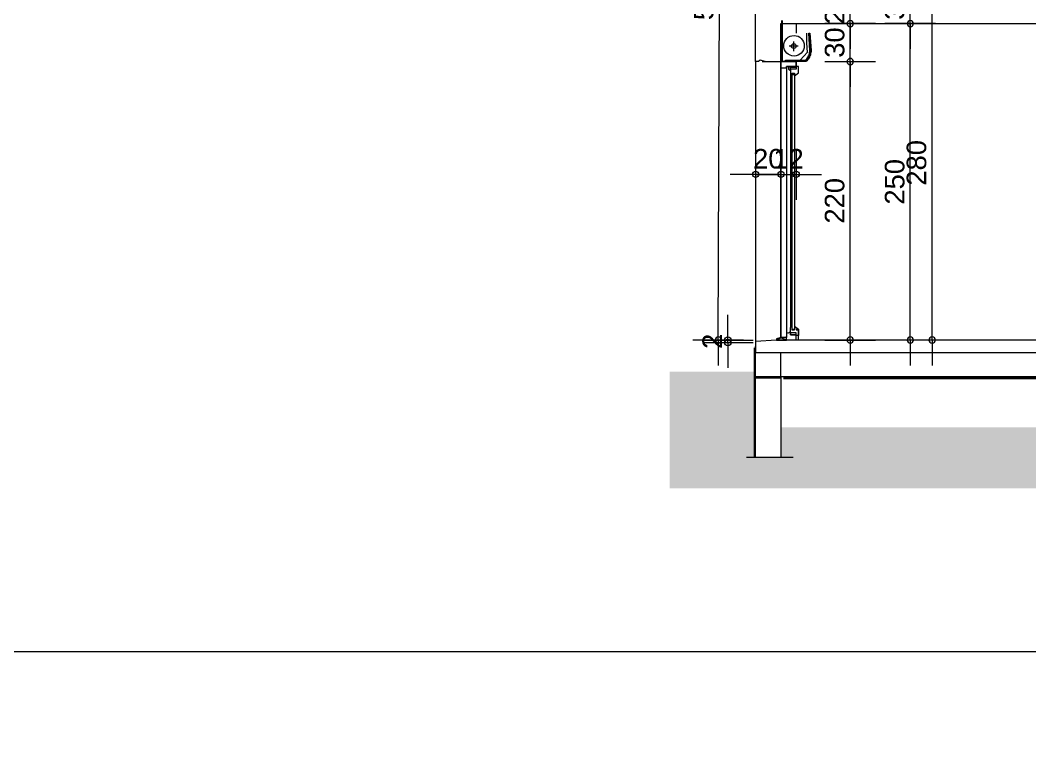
# Model space of a CAD drawing. Header units: metres. Extents: x 1.8 to 61.8, y -55.6 to -11.3.
# Drawn here: x 26.34 to 34.32, y -39.62 to -33.85 of the extents above; entities that cross this region are included whole.
import ezdxf
from ezdxf.enums import TextEntityAlignment as Align
from ezdxf.lldxf.tags import DXFTag

# ---------------------------------------------------------------- set-up
doc = ezdxf.new("R2010")
doc.units = ezdxf.units.M
doc.header["$MEASUREMENT"] = 0
doc.layers.add('Calque commun', color=7, linetype='Continuous')
doc.layers.add('Cotations', color=7, linetype='Continuous')
doc.styles.add('Arial11', font='arial.ttf', dxfattribs={"height": 0.154626})
tags = doc.linetypes.add('HIDDEN', pattern=[0.375, 0.25, -0.125]).pattern_tags.tags
tags[6:7] = [DXFTag(74, 4), DXFTag(75, 0), DXFTag(340, '0'), DXFTag(46, 1.0), DXFTag(50, 0.0), DXFTag(44, 0.0), DXFTag(45, 0.0)]
tags[4:5] = [DXFTag(74, 4), DXFTag(75, 0), DXFTag(340, '0'), DXFTag(46, 1.0), DXFTag(50, 0.0), DXFTag(44, 0.0), DXFTag(45, 0.0)]
tags = doc.linetypes.add('HIDDENX2', pattern=[0.75, 0.5, -0.25]).pattern_tags.tags
tags[6:7] = [DXFTag(74, 4), DXFTag(75, 0), DXFTag(340, '0'), DXFTag(46, 1.0), DXFTag(50, 0.0), DXFTag(44, 0.0), DXFTag(45, 0.0)]
tags[4:5] = [DXFTag(74, 4), DXFTag(75, 0), DXFTag(340, '0'), DXFTag(46, 1.0), DXFTag(50, 0.0), DXFTag(44, 0.0), DXFTag(45, 0.0)]

# ---------------------------------------------------------------- blocks, each defined once
blk = doc.blocks.new('new115')
at = {"layer": 'Cotations', "color": 14, "linetype": 'Continuous', "lineweight": 9}
blk.add_arc((0, 0), 0.5, 0, 359.9994, dxfattribs=at)
blk = doc.blocks.new('new116')
at = {"layer": 'Cotations', "color": 14, "linetype": 'Continuous', "lineweight": 9}
blk.add_arc((0, 0), 0.5, 0, 359.9994, dxfattribs=at)
blk = doc.blocks.new('DimLine57534')
at = {"layer": 'Cotations', "color": 14, "linetype": 'Continuous', "lineweight": 9}
for p, q in [((32.8973, -34.1783), (32.8973, -33.9783)), ((32.6973, -34.1783), (33.0973, -34.1783)), ((32.8973, -36.3783), (32.8973, -34.1783)), ((32.6973, -36.3783), (33.0973, -36.3783)), ((32.8973, -36.3783), (32.8973, -36.5783))]:
    blk.add_line(p, q, dxfattribs=at)
at = {"layer": 'Cotations', "color": 14, "linetype": 'Continuous', "lineweight": 9, "xscale": 0.05000000074505806, "yscale": 0.05000000074505806, "zscale": 0.05000000074505806}
for name, p, rotation in [('new116', (32.8973, -34.1783), -90.00000000000001), ('new115', (32.8973, -36.3783), 90)]:
    blk.add_blockref(name, p, dxfattribs=dict(at, rotation=rotation))
at = {"layer": 'Cotations', "color": 7, "linetype": 'Continuous', "lineweight": 9, "style": 'Arial11'}
blk.add_text('220', height=0.15463, rotation=90, dxfattribs=at).set_placement((32.8973, -35.2783), align=Align.BOTTOM_CENTER)
blk = doc.blocks.new('new119')
at = {"layer": 'Cotations', "color": 14, "linetype": 'Continuous', "lineweight": 9}
blk.add_arc((0, 0), 0.5, 0, 359.9994, dxfattribs=at)
blk = doc.blocks.new('new120')
at = {"layer": 'Cotations', "color": 14, "linetype": 'Continuous', "lineweight": 9}
blk.add_arc((0, 0), 0.5, 0, 359.9994, dxfattribs=at)
blk = doc.blocks.new('DimLine57547')
at = {"layer": 'Cotations', "color": 14, "linetype": 'Continuous', "lineweight": 9}
for p, q in [((32.8973, -33.6483), (32.8973, -33.4483)), ((33.0973, -33.6483), (32.6973, -33.6483)), ((32.8973, -33.8783), (32.8973, -33.6483)), ((33.0973, -33.8783), (32.6973, -33.8783)), ((32.8973, -33.8783), (32.8973, -34.0783))]:
    blk.add_line(p, q, dxfattribs=at)
at = {"layer": 'Cotations', "color": 14, "linetype": 'Continuous', "lineweight": 9, "xscale": 0.05000000074505806, "yscale": 0.05000000074505806, "zscale": 0.05000000074505806}
for name, p, rotation in [('new120', (32.8973, -33.6483), -90.00000000000001), ('new119', (32.8973, -33.8783), 90)]:
    blk.add_blockref(name, p, dxfattribs=dict(at, rotation=rotation))
at = {"layer": 'Cotations', "color": 7, "linetype": 'Continuous', "lineweight": 9, "style": 'Arial11'}
blk.add_text('23', height=0.15463, rotation=90, dxfattribs=at).set_placement((32.8973, -33.7633), align=Align.BOTTOM_CENTER)
blk = doc.blocks.new('new125')
at = {"layer": 'Cotations', "color": 14, "linetype": 'Continuous', "lineweight": 9}
blk.add_arc((0, 0), 0.5, 0, 359.9994, dxfattribs=at)
blk = doc.blocks.new('new126')
at = {"layer": 'Cotations', "color": 14, "linetype": 'Continuous', "lineweight": 9}
blk.add_arc((0, 0), 0.5, 0, 359.9994, dxfattribs=at)
blk = doc.blocks.new('DimLine57565')
at = {"layer": 'Cotations', "color": 14, "linetype": 'Continuous', "lineweight": 9}
for p, q in [((33.3717, -33.5783), (33.3717, -33.3783)), ((33.5718, -33.5783), (33.1717, -33.5783)), ((33.3717, -33.8783), (33.3717, -33.5783)), ((33.5718, -33.8783), (33.1717, -33.8783)), ((33.3717, -33.8783), (33.3717, -34.0783))]:
    blk.add_line(p, q, dxfattribs=at)
at = {"layer": 'Cotations', "color": 14, "linetype": 'Continuous', "lineweight": 9, "xscale": 0.05000000074505806, "yscale": 0.05000000074505806, "zscale": 0.05000000074505806}
for name, p, rotation in [('new126', (33.3717, -33.5783), -90.00000000000001), ('new125', (33.3717, -33.8783), 90)]:
    blk.add_blockref(name, p, dxfattribs=dict(at, rotation=rotation))
at = {"layer": 'Cotations', "color": 7, "linetype": 'Continuous', "lineweight": 9, "style": 'Arial11'}
blk.add_text('30', height=0.15463, rotation=90, dxfattribs=at).set_placement((33.3717, -33.7283), align=Align.BOTTOM_CENTER)
blk = doc.blocks.new('new127')
at = {"layer": 'Cotations', "color": 14, "linetype": 'Continuous', "lineweight": 9}
blk.add_arc((0, 0), 0.5, 0, 359.9994, dxfattribs=at)
blk = doc.blocks.new('new128')
at = {"layer": 'Cotations', "color": 14, "linetype": 'Continuous', "lineweight": 9}
blk.add_arc((0, 0), 0.5, 0, 359.9994, dxfattribs=at)
blk = doc.blocks.new('DimLine57571')
at = {"layer": 'Cotations', "color": 14, "linetype": 'Continuous', "lineweight": 9}
for p, q in [((33.3717, -33.8783), (33.3717, -33.6783)), ((33.5718, -33.8783), (33.1717, -33.8783)), ((33.3717, -36.3783), (33.3717, -33.8783)), ((33.5718, -36.3783), (33.1717, -36.3783)), ((33.3717, -36.3783), (33.3717, -36.5783))]:
    blk.add_line(p, q, dxfattribs=at)
at = {"layer": 'Cotations', "color": 14, "linetype": 'Continuous', "lineweight": 9, "xscale": 0.05000000074505806, "yscale": 0.05000000074505806, "zscale": 0.05000000074505806}
for name, p, rotation in [('new128', (33.3717, -33.8783), -90.00000000000001), ('new127', (33.3717, -36.3783), 90)]:
    blk.add_blockref(name, p, dxfattribs=dict(at, rotation=rotation))
at = {"layer": 'Cotations', "color": 7, "linetype": 'Continuous', "lineweight": 9, "style": 'Arial11'}
blk.add_text('250', height=0.15463, rotation=90, dxfattribs=at).set_placement((33.3717, -35.1283), align=Align.BOTTOM_CENTER)
blk = doc.blocks.new('new129')
at = {"layer": 'Cotations', "color": 14, "linetype": 'Continuous', "lineweight": 9}
blk.add_arc((0, 0), 0.5, 0, 359.9994, dxfattribs=at)
blk = doc.blocks.new('new130')
at = {"layer": 'Cotations', "color": 14, "linetype": 'Continuous', "lineweight": 9}
blk.add_arc((0, 0), 0.5, 0, 359.9994, dxfattribs=at)
blk = doc.blocks.new('DimLine57577')
at = {"layer": 'Cotations', "color": 14, "linetype": 'Continuous', "lineweight": 9}
for p, q in [((32.3497, -34.8698), (32.3497, -35.2698)), ((32.4697, -34.8698), (32.4697, -35.2698)), ((32.3497, -35.0698), (32.1497, -35.0698)), ((32.3497, -35.0698), (32.4697, -35.0698)), ((32.4697, -35.0698), (32.6697, -35.0698))]:
    blk.add_line(p, q, dxfattribs=at)
at = {"layer": 'Cotations', "color": 14, "linetype": 'Continuous', "lineweight": 9, "extrusion": (0, 0, -1), "xscale": 0.05000000074505806, "yscale": 0.05000000074505806, "zscale": 0.05000000074505806, "rotation": 180}
blk.add_blockref('new129', (-32.3498, -35.0698), dxfattribs=at)
at = {"layer": 'Cotations', "color": 14, "linetype": 'Continuous', "lineweight": 9, "extrusion": (0, 0, -1), "xscale": 0.05000000074505806, "yscale": 0.05000000074505806, "zscale": 0.05000000074505806}
blk.add_blockref('new130', (-32.4697, -35.0698), dxfattribs=at)
at = {"layer": 'Cotations', "color": 7, "linetype": 'Continuous', "lineweight": 9, "style": 'Arial11'}
blk.add_text('12', height=0.15463, dxfattribs=at).set_placement((32.4097, -35.0697), align=Align.BOTTOM_CENTER)
blk = doc.blocks.new('new131')
at = {"layer": 'Cotations', "color": 14, "linetype": 'Continuous', "lineweight": 9}
blk.add_arc((0, 0), 0.5, 0, 359.9994, dxfattribs=at)
blk = doc.blocks.new('new132')
at = {"layer": 'Cotations', "color": 14, "linetype": 'Continuous', "lineweight": 9}
blk.add_arc((0, 0), 0.5, 0, 359.9994, dxfattribs=at)
blk = doc.blocks.new('DimLine57583')
at = {"layer": 'Cotations', "color": 14, "linetype": 'Continuous', "lineweight": 9}
for p, q in [((32.1497, -34.8698), (32.1497, -35.2698)), ((32.3497, -34.8698), (32.3497, -35.2698)), ((32.1497, -35.0698), (31.9497, -35.0698)), ((32.1497, -35.0698), (32.3497, -35.0698)), ((32.3497, -35.0698), (32.5497, -35.0698))]:
    blk.add_line(p, q, dxfattribs=at)
at = {"layer": 'Cotations', "color": 14, "linetype": 'Continuous', "lineweight": 9, "extrusion": (0, 0, -1), "xscale": 0.05000000074505806, "yscale": 0.05000000074505806, "zscale": 0.05000000074505806, "rotation": 180}
blk.add_blockref('new131', (-32.1498, -35.0698), dxfattribs=at)
at = {"layer": 'Cotations', "color": 14, "linetype": 'Continuous', "lineweight": 9, "extrusion": (0, 0, -1), "xscale": 0.05000000074505806, "yscale": 0.05000000074505806, "zscale": 0.05000000074505806}
blk.add_blockref('new132', (-32.3498, -35.0698), dxfattribs=at)
at = {"layer": 'Cotations', "color": 7, "linetype": 'Continuous', "lineweight": 9, "style": 'Arial11'}
blk.add_text('20', height=0.15463, dxfattribs=at).set_placement((32.2497, -35.0697), align=Align.BOTTOM_CENTER)
blk = doc.blocks.new('new141')
at = {"layer": 'Cotations', "color": 14, "linetype": 'Continuous', "lineweight": 9}
blk.add_arc((0, 0), 0.5, 0, 359.9994, dxfattribs=at)
blk = doc.blocks.new('new142')
at = {"layer": 'Cotations', "color": 14, "linetype": 'Continuous', "lineweight": 9}
blk.add_arc((0, 0), 0.5, 0, 359.9994, dxfattribs=at)
blk = doc.blocks.new('DimLine57688')
at = {"layer": 'Cotations', "color": 14, "linetype": 'Continuous', "lineweight": 9}
for p, q in [((32.8973, -33.8783), (32.8973, -33.6783)), ((32.6973, -33.8783), (33.0973, -33.8783)), ((32.8973, -34.1783), (32.8973, -33.8783)), ((32.6973, -34.1783), (33.0973, -34.1783)), ((32.8973, -34.1783), (32.8973, -34.3783))]:
    blk.add_line(p, q, dxfattribs=at)
at = {"layer": 'Cotations', "color": 14, "linetype": 'Continuous', "lineweight": 9, "xscale": 0.05000000074505806, "yscale": 0.05000000074505806, "zscale": 0.05000000074505806}
for name, p, rotation in [('new142', (32.8973, -33.8783), -90.00000000000001), ('new141', (32.8973, -34.1783), 90)]:
    blk.add_blockref(name, p, dxfattribs=dict(at, rotation=rotation))
at = {"layer": 'Cotations', "color": 7, "linetype": 'Continuous', "lineweight": 9, "style": 'Arial11'}
blk.add_text('30', height=0.15463, rotation=90, dxfattribs=at).set_placement((32.8973, -34.0283), align=Align.BOTTOM_CENTER)
blk = doc.blocks.new('new157')
at = {"layer": 'Cotations', "color": 14, "linetype": 'Continuous', "lineweight": 9}
blk.add_arc((0, 0), 0.5, 0, 359.9994, dxfattribs=at)
blk = doc.blocks.new('new158')
at = {"layer": 'Cotations', "color": 14, "linetype": 'Continuous', "lineweight": 9}
blk.add_arc((0, 0), 0.5, 0, 359.9994, dxfattribs=at)
blk = doc.blocks.new('DimLine57775')
at = {"layer": 'Cotations', "color": 14, "linetype": 'Continuous', "lineweight": 9}
for p, q in [((31.9302, -36.3783), (31.9302, -36.1783)), ((31.7302, -36.3783), (32.1302, -36.3783)), ((31.9302, -36.3983), (31.9302, -36.3783)), ((31.7302, -36.3983), (32.1302, -36.3983)), ((31.9302, -36.3983), (31.9302, -36.5983))]:
    blk.add_line(p, q, dxfattribs=at)
at = {"layer": 'Cotations', "color": 14, "linetype": 'Continuous', "lineweight": 9, "extrusion": (0, 0, -1), "xscale": 0.05000000074505806, "yscale": 0.05000000074505806, "zscale": 0.05000000074505806}
for name, p, rotation in [('new158', (-31.9302, -36.3783), -90.00000000000001), ('new157', (-31.9302, -36.3983), 90)]:
    blk.add_blockref(name, p, dxfattribs=dict(at, rotation=rotation))
at = {"layer": 'Cotations', "color": 7, "linetype": 'Continuous', "lineweight": 9, "style": 'Arial11'}
blk.add_text('2', height=0.1546, rotation=90, dxfattribs=at).set_placement((31.9302, -36.3883), align=Align.BOTTOM_CENTER)
blk = doc.blocks.new('new159')
at = {"layer": 'Cotations', "color": 14, "linetype": 'Continuous', "lineweight": 9}
blk.add_arc((0, 0), 0.5, 0, 359.9994, dxfattribs=at)
blk = doc.blocks.new('new160')
at = {"layer": 'Cotations', "color": 14, "linetype": 'Continuous', "lineweight": 9}
blk.add_arc((0, 0), 0.5, 0, 359.9994, dxfattribs=at)
blk = doc.blocks.new('DimLine57781')
at = {"layer": 'Cotations', "color": 14, "linetype": 'Continuous', "lineweight": 9}
for p, q in [((33.5442, -33.5783), (33.5442, -33.3783)), ((33.7442, -33.5783), (33.3442, -33.5783)), ((33.5442, -36.3783), (33.5442, -33.5783)), ((33.7442, -36.3783), (33.3442, -36.3783)), ((33.5442, -36.3783), (33.5442, -36.5783))]:
    blk.add_line(p, q, dxfattribs=at)
at = {"layer": 'Cotations', "color": 14, "linetype": 'Continuous', "lineweight": 9, "xscale": 0.05000000074505806, "yscale": 0.05000000074505806, "zscale": 0.05000000074505806}
for name, p, rotation in [('new160', (33.5442, -33.5783), -90.00000000000001), ('new159', (33.5442, -36.3783), 90)]:
    blk.add_blockref(name, p, dxfattribs=dict(at, rotation=rotation))
at = {"layer": 'Cotations', "color": 7, "linetype": 'Continuous', "lineweight": 9, "style": 'Arial11'}
blk.add_text('280', height=0.15463, rotation=90, dxfattribs=at).set_placement((33.5441, -34.9783), align=Align.BOTTOM_CENTER)
blk = doc.blocks.new('new173')
at = {"layer": 'Cotations', "color": 14, "linetype": 'Continuous', "lineweight": 9}
blk.add_arc((0, 0), 0.5, 0, 359.9994, dxfattribs=at)
blk = doc.blocks.new('new174')
at = {"layer": 'Cotations', "color": 14, "linetype": 'Continuous', "lineweight": 9}
blk.add_arc((0, 0), 0.5, 0, 359.9994, dxfattribs=at)
blk = doc.blocks.new('DimLine57830')
at = {"layer": 'Cotations', "color": 14, "linetype": 'Continuous', "lineweight": 9}
for p, q in [((31.8719, -30.9645), (31.8725, -30.7645)), ((32.0719, -30.9645), (31.6719, -30.9645)), ((31.8545, -36.3783), (31.8719, -30.9645)), ((32.0545, -36.3783), (31.6545, -36.3783)), ((31.8545, -36.3783), (31.8538, -36.5783))]:
    blk.add_line(p, q, dxfattribs=at)
at = {"layer": 'Cotations', "color": 14, "linetype": 'Continuous', "lineweight": 9, "zscale": 0.05000000074505806}
for name, p, xscale, yscale, rotation in [('new174', (31.8719, -30.9645), 0.04999999923195605, 0.04999999923195605, -90.18450929440242), ('new173', (31.8545, -36.3783), 0.04999999921049399, 0.04999999921049399, 89.81549834283018)]:
    blk.add_blockref(name, p, dxfattribs=dict(at, xscale=xscale, yscale=yscale, rotation=rotation))
at = {"layer": 'Cotations', "color": 7, "linetype": 'Continuous', "lineweight": 9, "style": 'Arial11'}
blk.add_text('541', height=0.15463, rotation=89.81558, dxfattribs=at).set_placement((31.8631, -33.6714), align=Align.BOTTOM_CENTER)

msp = doc.modelspace()

# ---------------------------------------------------------------- hatches: boundary and pattern name
at = {"layer": 'Calque commun', "linetype": 'Continuous', "lineweight": 18}
msp.add_hatch(color=9, dxfattribs=at).paths.add_polyline_path([(41.8099, -37.5506), (41.8099, -36.4783), (41.1514, -36.4783), (41.1514, -37.0833), (41.1514, -37.3073), (40.9514, -37.3073), (40.9514, -37.0683), (32.3497, -37.0683), (32.3497, -37.3073), (32.1497, -37.3073), (32.1497, -36.6283), (31.4709, -36.6283), (31.4709, -37.5506)])

# ---------------------------------------------------------------- linework, layer by layer
at = {"layer": 'Calque commun', "color": 7, "linetype": 'Continuous', "lineweight": 18}
for p, q in [((32.1497, -34.1783), (32.1497, -33.5283)), ((32.3497, -33.8783), (40.9514, -33.8783)), ((32.3497, -33.8783), (32.3497, -34.1783)), ((32.3497, -33.8783), (32.3497, -34.1783)), ((32.3497, -34.1783), (32.3497, -33.8783)), ((32.4697, -33.8783), (32.4697, -33.9546)), ((32.1712, -34.1783), (32.1497, -34.1783)), ((32.1862, -34.1667), (32.1712, -34.1783)), ((32.2262, -34.1783), (32.1862, -34.1667)), ((32.2015, -34.1783), (32.3497, -34.1783)), ((32.2262, -34.1783), (32.3497, -34.1783)), ((32.3463, -34.1783), (32.4697, -34.1783)), ((32.3497, -34.1783), (32.3497, -34.2283)), ((32.4697, -34.2163), (32.3947, -34.2163)), ((32.3947, -34.2163), (32.3947, -34.2283)), ((32.3947, -34.2283), (32.3947, -34.2163)), ((32.3947, -34.2163), (32.4697, -34.2163)), ((32.4697, -34.2077), (32.4697, -34.1783)), ((32.4697, -34.1783), (32.4697, -34.2163)), ((32.3497, -34.2283), (32.3947, -34.2283)), ((32.3153, -36.3783), (32.1497, -36.3894)), ((32.4697, -36.3783), (32.3153, -36.3783)), ((40.9514, -36.3783), (32.4697, -36.3783)), ((32.1497, -36.3894), (32.1497, -36.4783)), ((32.1497, -37.3073), (32.1497, -36.4283)), ((32.1497, -37.3073), (32.1497, -36.4783)), ((41.1514, -36.4783), (32.1497, -36.4783)), ((32.3497, -36.6683), (32.3497, -36.4783)), ((32.4498, -36.4783), (32.4498, -36.4783)), ((32.4498, -36.4783), (32.4498, -36.4783)), ((32.4498, -36.4783), (32.4498, -36.4783)), ((32.4498, -36.4783), (32.4498, -36.4783)), ((40.9514, -36.6683), (32.1497, -36.6683)), ((32.3497, -36.6792), (32.1497, -36.6792)), ((32.3497, -36.6683), (32.3497, -37.3073)), ((32.3497, -36.6883), (32.3497, -37.3073))]:
    msp.add_line(p, q, dxfattribs=at)
at = {"layer": 'Calque commun', "color": 3, "linetype": 'ByBlock', "lineweight": -2}
for p, q in [((32.3497, -33.8783), (32.3497, -34.1783)), ((32.3572, -33.8544), (32.3572, -33.9657)), ((32.3691, -36.6792), (40.9708, -36.6792))]:
    msp.add_line(p, q, dxfattribs=at)
at = {"layer": 'Calque commun', "color": 7, "linetype": 'Continuous', "lineweight": 9}
for p, q in [((32.5556, -34.0339), (32.5556, -33.9546)), ((32.4852, -34.0559), (32.4152, -34.0559)), ((32.4512, -34.0956), (32.4512, -34.0207)), ((32.5584, -34.1034), (32.5556, -34.0339)), ((32.5027, -34.1672), (32.5584, -34.1034)), ((32.5027, -34.1672), (32.5584, -34.1034)), ((32.1497, -34.1783), (32.1497, -36.4102)), ((32.3463, -34.1783), (32.4697, -34.1783)), ((32.3463, -34.1783), (32.4697, -34.1783)), ((32.3463, -34.1783), (32.3463, -36.3673)), ((32.4697, -34.1783), (32.3497, -34.1783)), ((32.4697, -34.1783), (32.3497, -34.1783)), ((32.4098, -34.2233), (32.4098, -34.2383)), ((32.4098, -34.2233), (32.4098, -34.2383)), ((32.4248, -34.2383), (32.4248, -34.2233)), ((32.4248, -34.2233), (32.4697, -34.2233)), ((32.4248, -34.2383), (32.4248, -34.2233)), ((32.4248, -34.2233), (32.4697, -34.2233)), ((32.4697, -34.2233), (32.4697, -34.1783)), ((32.4697, -34.2233), (32.4697, -34.1783)), ((32.4877, -34.2163), (32.4697, -34.2163)), ((32.4697, -34.2163), (32.4697, -34.2383)), ((32.4877, -34.2163), (32.4697, -34.2163)), ((32.4697, -34.2163), (32.4697, -34.2383)), ((32.4877, -34.2663), (32.4877, -34.2163)), ((32.4877, -34.2663), (32.4877, -34.2163)), ((32.3497, -34.2283), (32.3497, -36.3583)), ((32.3947, -34.2283), (32.3947, -36.3583)), ((32.4098, -34.2383), (32.4248, -34.2483)), ((32.4098, -34.2383), (32.4248, -34.2483)), ((32.4248, -34.2483), (32.4248, -34.2383)), ((32.4697, -34.2383), (32.4248, -34.2383)), ((32.4248, -34.2383), (32.4248, -34.2791)), ((32.4248, -34.2483), (32.4248, -34.2383)), ((32.4697, -34.2383), (32.4248, -34.2383)), ((32.4248, -34.2383), (32.4248, -34.2791)), ((32.4248, -34.2791), (32.437, -34.2906)), ((32.4248, -34.2791), (32.437, -34.2906)), ((32.4248, -34.2791), (32.4248, -36.2806)), ((32.437, -34.2791), (32.437, -34.271)), ((32.437, -34.271), (32.457, -34.271)), ((32.437, -34.2791), (32.437, -34.271)), ((32.437, -34.271), (32.457, -34.271)), ((32.437, -34.271), (32.437, -36.2987)), ((32.437, -34.2906), (32.437, -34.2791)), ((32.437, -34.2791), (32.457, -34.2791)), ((32.437, -34.2906), (32.437, -34.2791)), ((32.437, -34.2791), (32.457, -34.2791)), ((32.457, -34.2907), (32.4877, -34.2663)), ((32.457, -34.2907), (32.4877, -34.2663)), ((32.457, -34.271), (32.457, -34.2907)), ((32.457, -34.271), (32.457, -34.2907)), ((32.457, -34.271), (32.457, -36.2987)), ((32.4248, -36.2806), (32.437, -36.2691)), ((32.4248, -36.3214), (32.4248, -36.2806)), ((32.437, -36.2927), (32.457, -36.2927)), ((32.437, -36.2987), (32.457, -36.2987)), ((32.457, -36.269), (32.4877, -36.2934)), ((32.4697, -36.2895), (32.4697, -36.2936)), ((32.4697, -36.2983), (32.4847, -36.2983)), ((32.4847, -36.2983), (32.4847, -36.3783)), ((32.4877, -36.2934), (32.4877, -36.3434)), ((32.3947, -36.3583), (32.3991, -36.3191)), ((32.3991, -36.3191), (32.4098, -36.3214)), ((32.4098, -36.3214), (32.4248, -36.3114)), ((32.4248, -36.3364), (32.4248, -36.3085)), ((32.4248, -36.3214), (32.4248, -36.3364)), ((32.4697, -36.3214), (32.4248, -36.3214)), ((32.4697, -36.3364), (32.4248, -36.3364)), ((32.4248, -36.3364), (32.4697, -36.3364)), ((32.4697, -36.3764), (32.4697, -36.3214)), ((32.4877, -36.3434), (32.4697, -36.3434))]:
    msp.add_line(p, q, dxfattribs=at)
at = {"layer": 'Calque commun', "color": 7, "linetype": 'HIDDEN', "lineweight": 18}
msp.add_line((32.137, -36.4404), (32.137, -37.3073), dxfattribs=at)
at = {"layer": 'Calque commun', "color": 7, "linetype": 'HIDDENX2', "lineweight": 18}
msp.add_line((32.4458, -37.3073), (32.0787, -37.3073), dxfattribs=at)
at = {"layer": 'Calque commun', "color": 7, "linetype": 'Continuous', "lineweight": 9, "extrusion": (1.22461e-16, 0, -1)}
for centre, radius in [((-32.4531, -34.0535), 0.0813), ((-32.4512, -34.0559), 0.0189)]:
    msp.add_arc(centre, radius, 179.99999, 179.9994, dxfattribs=at)
at = {"layer": 'Cotations', "color": 7, "linetype": 'Continuous', "lineweight": 9}
msp.add_line((51.4434, -38.8432), (1.7636, -38.8432), dxfattribs=at)

# ---------------------------------------------------------------- block references
at = {"layer": 'Cotations', "color": 14, "linetype": 'Continuous', "lineweight": 9}
for name in ['DimLine57830', 'DimLine57565', 'DimLine57781', 'DimLine57547', 'DimLine57688', 'DimLine57571', 'DimLine57534', 'DimLine57583', 'DimLine57577', 'DimLine57775']:
    msp.add_blockref(name, (0, 0), dxfattribs=at)

# ---------------------------------------------------------------- meshes
at = {"layer": 'Calque commun', "color": 7, "linetype": 'Continuous', "lineweight": 9}
mesh = msp.add_polyface(dxfattribs=at)
corners = [(61.7636, -11.3086), (1.7636, -11.3086), (1.7636, -53.3086), (61.7636, -53.3086)]
mesh.append_faces([[corners[k] for k in face] for face in [(0, 1, 2, 3)]], dxfattribs={"color": 7})
mesh = msp.add_polyface(dxfattribs=at)
corners = [(32.5534, -34.1721), (32.5466, -34.1782), (32.5429, -34.1683), (32.5687, -34.1326), (32.5788, -34.1342), (32.5749, -34.1426), (32.555, -34.1554), (32.5602, -34.1482), (32.5653, -34.1582), (32.5873, -34.0987), (32.5863, -34.1078), (32.5774, -34.0984), (32.5719, -34.1244), (32.5778, -34.0896), (32.5786, -33.9546), (32.5877, -34.0896), (32.5763, -34.1072), (32.5695, -33.9546), (32.3848, -34.1782), (32.5704, -34.1505), (32.3598, -33.9546), (32.3598, -34.1783), (32.3497, -33.9546), (32.582, -34.1256), (32.5745, -34.1159), (32.5845, -34.1168), (32.5492, -34.1621), (32.5648, -34.1406), (32.5596, -34.1653), (32.3848, -34.1683), (32.3497, -34.1783)]
mesh.append_faces([[corners[k] for k in face] for face in [(2, 18, 29), (22, 21, 30)]], dxfattribs={"vtx0": -1, "color": 7})
mesh.append_faces([[corners[k] for k in face] for face in [(12, 4, 3), (24, 23, 12), (6, 28, 26), (13, 9, 11), (19, 27, 5), (0, 26, 28)]], dxfattribs={"vtx0": -1, "vtx1": -1, "color": 7})
mesh.append_faces([[corners[k] for k in face] for face in [(3, 4, 5), (13, 14, 15), (10, 16, 11), (2, 1, 18), (12, 23, 4), (0, 2, 26), (19, 7, 27), (6, 8, 28), (24, 25, 23), (13, 15, 9)]], dxfattribs={"vtx0": -1, "vtx2": -1, "color": 7})
mesh.append_faces([[corners[k] for k in face] for face in [(0, 1, 2), (6, 7, 8), (9, 10, 11), (13, 17, 14), (19, 8, 7), (20, 21, 22), (24, 16, 25), (10, 25, 16), (27, 3, 5)]], dxfattribs={"vtx1": -1, "vtx2": -1, "color": 7})
mesh = msp.add_polyface(dxfattribs=at)
corners = [(32.5602, -34.1482), (32.5648, -34.1406), (32.5704, -34.1505), (32.5873, -34.0987), (32.5774, -34.0984), (32.5778, -34.0896), (32.5687, -34.1326), (32.5788, -34.1342), (32.5749, -34.1426), (32.5653, -34.1582), (32.582, -34.1256), (32.5719, -34.1244), (32.5786, -33.9546), (32.5877, -34.0896), (32.555, -34.1554), (32.5863, -34.1078), (32.5534, -34.1721), (32.5466, -34.1782), (32.5429, -34.1683), (32.5492, -34.1621), (32.3848, -34.1782), (32.5695, -33.9546), (32.5596, -34.1653), (32.5763, -34.1072), (32.5845, -34.1168), (32.5745, -34.1159), (32.3848, -34.1683), (32.3497, -34.1783), (32.3497, -33.9546), (32.3598, -33.9546), (32.3598, -34.1783)]
mesh.append_faces([[corners[k] for k in face] for face in [(9, 0, 2), (20, 18, 17), (24, 23, 15), (16, 19, 22), (3, 5, 13), (6, 8, 1)]], dxfattribs={"vtx0": -1, "vtx1": -1, "color": 7})
mesh.append_faces([[corners[k] for k in face] for face in [(3, 4, 5), (6, 7, 8), (9, 14, 0), (16, 18, 19), (10, 11, 25), (24, 25, 23)]], dxfattribs={"vtx0": -1, "vtx2": -1, "color": 7})
mesh.append_faces([[corners[k] for k in face] for face in [(0, 1, 2), (10, 7, 11), (6, 11, 7), (12, 13, 5), (3, 15, 4), (16, 17, 18), (5, 21, 12), (9, 22, 14), (23, 4, 15), (8, 2, 1), (24, 10, 25), (19, 14, 22), (27, 28, 29)]], dxfattribs={"vtx1": -1, "vtx2": -1, "color": 7})
mesh.append_faces([[corners[k] for k in face] for face in [(20, 26, 18), (29, 30, 27)]], dxfattribs={"vtx2": -1, "color": 7})
at = {"layer": 'Calque commun', "color": 7, "linetype": 'Continuous', "lineweight": 18}
mesh = msp.add_polyface(dxfattribs=at)
corners = [(32.3947, -36.3783), (32.3497, -36.3583), (32.3151, -36.3783), (32.3947, -36.3583), (32.3151, -36.3683)]
mesh.append_faces([[corners[k] for k in face] for face in [(0, 1, 2)]], dxfattribs={"vtx0": -1, "vtx1": -1, "color": 7})
mesh.append_faces([[corners[k] for k in face] for face in [(0, 3, 1), (1, 4, 2)]], dxfattribs={"vtx2": -1, "color": 7})

doc.saveas('drawing.dxf')
